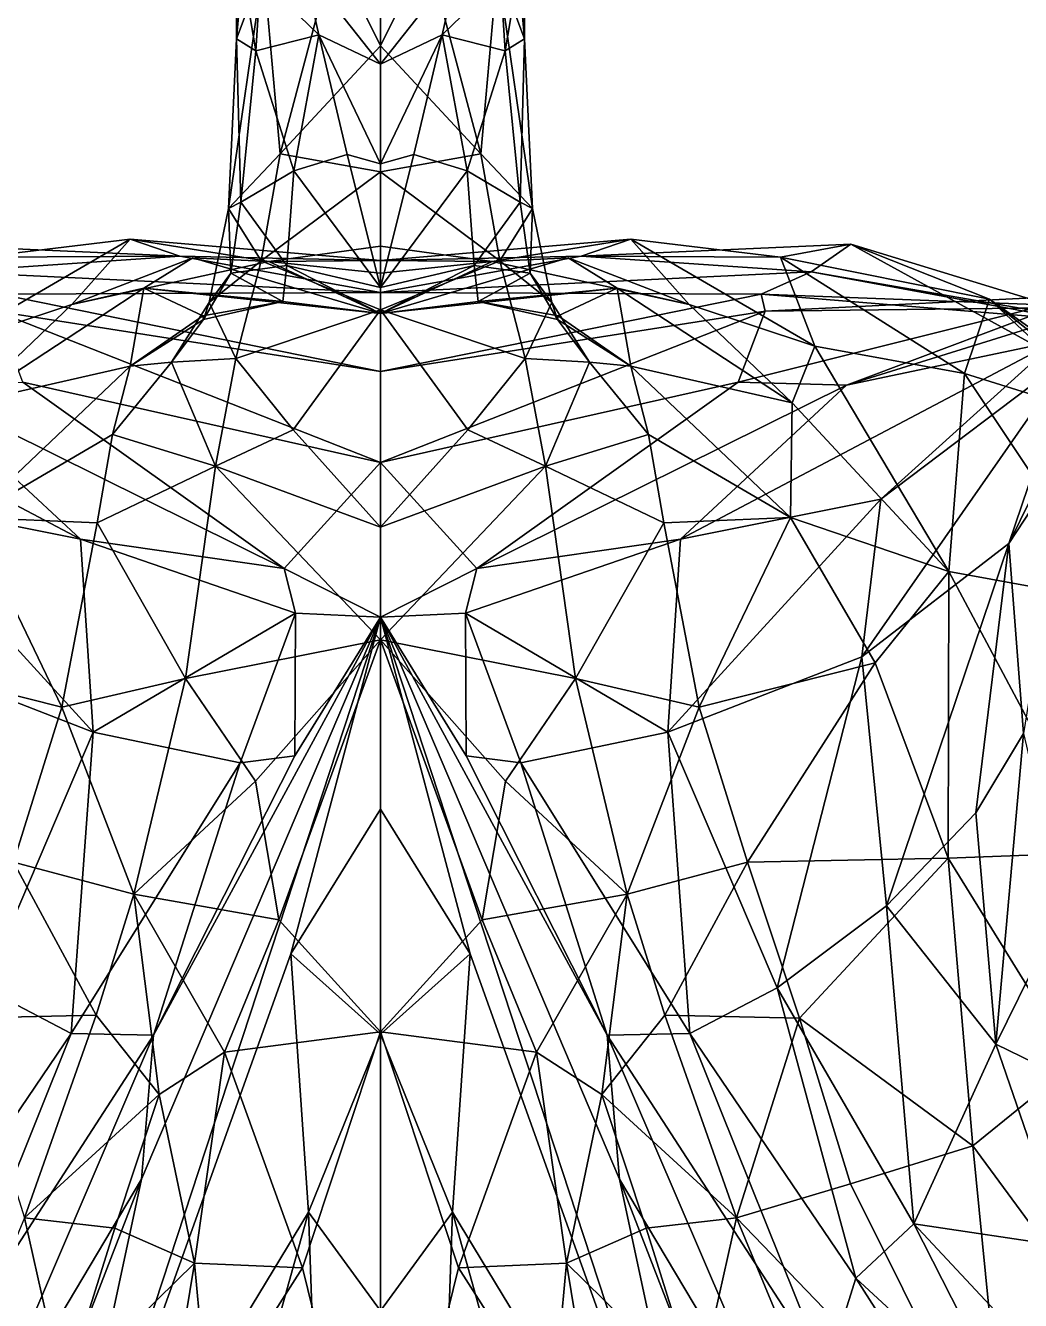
# Model space of a CAD drawing. Extents: x -0.38 to 0.38, y -1.36 to 1.52.
# Drawn here: x -0.0938 to 0.1691, y 0.7484 to 1.0853 of the extents above; entities that cross this region are included whole.
import ezdxf

# ---------------------------------------------------------------- set-up
doc = ezdxf.new("R2010")
doc.units = 0
doc.layers.add('SABTOOTH$LWO', color=1, linetype='CONTINUOUS')

msp = doc.modelspace()

# ---------------------------------------------------------------- linework, layer by layer
at = {"layer": 'SABTOOTH$LWO'}
for points in [[(-0.03431, 1.1245, 1.17989), (-0.03807, 1.10871, 1.17199), (-0.03803, 1.08178, 1.22483)], [(-0.03089, 1.10076, 1.22616), (-0.03431, 1.1245, 1.17989), (-0.03803, 1.08178, 1.22483)], [(0.03431, 1.1245, 1.17989), (0.03089, 1.10076, 1.22616), (0.03803, 1.08178, 1.22483)], [(0.03807, 1.10871, 1.17199), (0.03431, 1.1245, 1.17989), (0.03803, 1.08178, 1.22483)], [(-0.01237, 1.10476, 1.24947), (0, 1.07993, 1.28771), (0, 1.11874, 1.23677)], [(0, 1.07993, 1.28771), (0.01237, 1.10476, 1.24947), (0, 1.11874, 1.23677)], [(-0.03803, 1.08178, 1.22483), (-0.03807, 1.10871, 1.17199), (-0.03295, 1.07862, 1.20052)], [(-0.03172, 1.09781, 1.16358), (-0.03295, 1.07862, 1.20052), (-0.03807, 1.10871, 1.17199)], [(0.03295, 1.07862, 1.20052), (0.03172, 1.09781, 1.16358), (0.03807, 1.10871, 1.17199)], [(0.03807, 1.10871, 1.17199), (0.03803, 1.08178, 1.22483), (0.03295, 1.07862, 1.20052)], [(-0.03089, 1.10076, 1.22616), (-0.02652, 1.05136, 1.29559), (-0.01237, 1.10476, 1.24947)], [(-0.01237, 1.10476, 1.24947), (-0.02652, 1.05136, 1.29559), (0, 1.07993, 1.28771)], [(0.02652, 1.05136, 1.29559), (0.01237, 1.10476, 1.24947), (0, 1.07993, 1.28771)], [(0.02652, 1.05136, 1.29559), (0.03089, 1.10076, 1.22616), (0.01237, 1.10476, 1.24947)], [(-0.03803, 1.08178, 1.22483), (-0.04021, 1.03694, 1.28952), (-0.03089, 1.10076, 1.22616)], [(-0.02652, 1.05136, 1.29559), (-0.03089, 1.10076, 1.22616), (-0.04021, 1.03694, 1.28952)], [(-0.01629, 1.08278, 1.15751), (-0.03172, 1.09781, 1.16358), (-0.02039, 1.1009, 1.12388)], [(0, 1.08981, 1.11665), (0, 1.07509, 1.15022), (-0.02039, 1.1009, 1.12388)], [(0, 1.07509, 1.15022), (-0.01629, 1.08278, 1.15751), (-0.02039, 1.1009, 1.12388)], [(0, 1.07509, 1.15022), (0, 1.08981, 1.11665), (0.02039, 1.1009, 1.12388)], [(0.01629, 1.08278, 1.15751), (0, 1.07509, 1.15022), (0.02039, 1.1009, 1.12388)], [(0.03172, 1.09781, 1.16358), (0.01629, 1.08278, 1.15751), (0.02039, 1.1009, 1.12388)], [(0.03089, 1.10076, 1.22616), (0.02652, 1.05136, 1.29559), (0.04021, 1.03694, 1.28952)], [(0.04021, 1.03694, 1.28952), (0.03803, 1.08178, 1.22483), (0.03089, 1.10076, 1.22616)], [(-0.03172, 1.09781, 1.16358), (-0.01629, 1.08278, 1.15751), (-0.03295, 1.07862, 1.20052)], [(0.01629, 1.08278, 1.15751), (0.03172, 1.09781, 1.16358), (0.03295, 1.07862, 1.20052)], [(-0.04021, 1.03694, 1.28952), (-0.03803, 1.08178, 1.22483), (-0.03694, 1.03862, 1.2682)], [(-0.03295, 1.07862, 1.20052), (-0.03694, 1.03862, 1.2682), (-0.03803, 1.08178, 1.22483)], [(-0.01629, 1.08278, 1.15751), (-0.02292, 1.0469, 1.22761), (-0.03295, 1.07862, 1.20052)], [(-0.01629, 1.08278, 1.15751), (-0.00877, 1.05123, 1.20035), (-0.02292, 1.0469, 1.22761)], [(0, 1.07509, 1.15022), (0, 1.04876, 1.19471), (-0.01629, 1.08278, 1.15751)], [(0, 1.04876, 1.19471), (-0.00877, 1.05123, 1.20035), (-0.01629, 1.08278, 1.15751)], [(0, 1.04876, 1.19471), (0, 1.07509, 1.15022), (0.01629, 1.08278, 1.15751)], [(0.00877, 1.05123, 1.20035), (0, 1.04876, 1.19471), (0.01629, 1.08278, 1.15751)], [(0.00877, 1.05123, 1.20035), (0.01629, 1.08278, 1.15751), (0.02292, 1.0469, 1.22761)], [(0.02292, 1.0469, 1.22761), (0.01629, 1.08278, 1.15751), (0.03295, 1.07862, 1.20052)], [(0.03694, 1.03862, 1.2682), (0.03295, 1.07862, 1.20052), (0.03803, 1.08178, 1.22483)], [(0.03803, 1.08178, 1.22483), (0.04021, 1.03694, 1.28952), (0.03694, 1.03862, 1.2682)], [(-0.03694, 1.03862, 1.2682), (-0.03295, 1.07862, 1.20052), (-0.02292, 1.0469, 1.22761)], [(0, 1.0466, 1.32147), (0, 1.07993, 1.28771), (-0.02652, 1.05136, 1.29559)], [(0, 1.07993, 1.28771), (0, 1.0466, 1.32147), (0.02652, 1.05136, 1.29559)], [(0.03295, 1.07862, 1.20052), (0.03694, 1.03862, 1.2682), (0.02292, 1.0469, 1.22761)], [(-0.0315, 1.02313, 1.31575), (-0.02652, 1.05136, 1.29559), (-0.04021, 1.03694, 1.28952)], [(0, 1.0466, 1.32147), (-0.02652, 1.05136, 1.29559), (-0.0315, 1.02313, 1.31575)], [(-0.00877, 1.05123, 1.20035), (0, 1.01608, 1.24852), (-0.02292, 1.0469, 1.22761)], [(-0.00877, 1.05123, 1.20035), (0, 1.04876, 1.19471), (0, 1.01608, 1.24852)], [(0.02652, 1.05136, 1.29559), (0, 1.0466, 1.32147), (0.0315, 1.02313, 1.31575)], [(0, 1.04876, 1.19471), (0.00877, 1.05123, 1.20035), (0, 1.01608, 1.24852)], [(0, 1.01608, 1.24852), (0.00877, 1.05123, 1.20035), (0.02292, 1.0469, 1.22761)], [(0.02652, 1.05136, 1.29559), (0.0315, 1.02313, 1.31575), (0.04021, 1.03694, 1.28952)], [(-0.02292, 1.0469, 1.22761), (-0.02476, 1.02189, 1.26605), (-0.03694, 1.03862, 1.2682)], [(0, 1.01011, 1.34579), (0, 1.0466, 1.32147), (-0.0315, 1.02313, 1.31575)], [(-0.02476, 1.02189, 1.26605), (-0.02292, 1.0469, 1.22761), (0, 1.01608, 1.24852)], [(0.02292, 1.0469, 1.22761), (0.02476, 1.02189, 1.26605), (0, 1.01608, 1.24852)], [(0, 1.0466, 1.32147), (0, 1.01011, 1.34579), (0.0315, 1.02313, 1.31575)], [(0.02476, 1.02189, 1.26605), (0.02292, 1.0469, 1.22761), (0.03694, 1.03862, 1.2682)], [(-0.03694, 1.03862, 1.2682), (-0.03959, 1.01983, 1.28963), (-0.04021, 1.03694, 1.28952)], [(-0.03959, 1.01983, 1.28963), (-0.03694, 1.03862, 1.2682), (-0.02476, 1.02189, 1.26605)], [(0.03694, 1.03862, 1.2682), (0.03959, 1.01983, 1.28963), (0.02476, 1.02189, 1.26605)], [(0.03959, 1.01983, 1.28963), (0.03694, 1.03862, 1.2682), (0.04021, 1.03694, 1.28952)], [(-0.04526, 1.01208, 1.30915), (-0.04021, 1.03694, 1.28952), (-0.03959, 1.01983, 1.28963)], [(-0.0315, 1.02313, 1.31575), (-0.04021, 1.03694, 1.28952), (-0.04526, 1.01208, 1.30915)], [(0.04021, 1.03694, 1.28952), (0.0315, 1.02313, 1.31575), (0.04526, 1.01208, 1.30915)], [(0.04021, 1.03694, 1.28952), (0.04526, 1.01208, 1.30915), (0.03959, 1.01983, 1.28963)], [(-0.11477, 1.00055, 1.23142), (-0.08156, 1.01152, 1.23925), (-0.06615, 1.02881, 1.17907)], [(-0.06615, 1.02881, 1.17907), (-0.10572, 1.02409, 1.16229), (-0.11477, 1.00055, 1.23142)], [(-0.10572, 1.02409, 1.16229), (-0.06615, 1.02881, 1.17907), (-0.05301, 1.02431, 1.10496)], [(-0.08156, 1.01152, 1.23925), (-0.0295, 1.02296, 1.19278), (-0.06615, 1.02881, 1.17907)], [(-0.06615, 1.02881, 1.17907), (-0.0295, 1.02296, 1.19278), (0, 1.02315, 1.09904)], [(0, 1.02315, 1.09904), (-0.05301, 1.02431, 1.10496), (-0.06615, 1.02881, 1.17907)], [(0.0295, 1.02296, 1.19278), (0.06615, 1.02881, 1.17907), (0, 1.02315, 1.09904)], [(0.05301, 1.02431, 1.10496), (0, 1.02315, 1.09904), (0.06615, 1.02881, 1.17907)], [(0.0295, 1.02296, 1.19278), (0.08156, 1.01152, 1.23925), (0.06615, 1.02881, 1.17907)], [(0.06615, 1.02881, 1.17907), (0.10572, 1.02409, 1.16229), (0.05301, 1.02431, 1.10496)], [(0.08156, 1.01152, 1.23925), (0.11477, 1.00055, 1.23142), (0.06615, 1.02881, 1.17907)], [(0.10572, 1.02409, 1.16229), (0.06615, 1.02881, 1.17907), (0.11477, 1.00055, 1.23142)], [(-0.11384, 1.02018, 1.05701), (-0.12429, 1.02753, 1.10965), (-0.05301, 1.02431, 1.10496)], [(-0.05301, 1.02431, 1.10496), (-0.12429, 1.02753, 1.10965), (-0.10572, 1.02409, 1.16229)], [(0, 1.01474, 1.06378), (-0.11384, 1.02018, 1.05701), (-0.05301, 1.02431, 1.10496)], [(0, 1.01474, 1.06378), (-0.05301, 1.02431, 1.10496), (0, 1.02315, 1.09904)], [(0, 1.02315, 1.09904), (-0.0295, 1.02296, 1.19278), (0, 1.02698, 1.14616)], [(0, 1.01985, 1.20178), (0, 1.02698, 1.14616), (-0.0295, 1.02296, 1.19278)], [(0.0295, 1.02296, 1.19278), (0, 1.02315, 1.09904), (0, 1.02698, 1.14616)], [(0, 1.02698, 1.14616), (0, 1.01985, 1.20178), (0.0295, 1.02296, 1.19278)], [(0.05301, 1.02431, 1.10496), (0, 1.01474, 1.06378), (0, 1.02315, 1.09904)], [(0.11384, 1.02018, 1.05701), (0, 1.01474, 1.06378), (0.05301, 1.02431, 1.10496)], [(0.12429, 1.02753, 1.10965), (0.11384, 1.02018, 1.05701), (0.05301, 1.02431, 1.10496)], [(0.12429, 1.02753, 1.10965), (0.05301, 1.02431, 1.10496), (0.10572, 1.02409, 1.16229)], [(0.10572, 1.02409, 1.16229), (0.16092, 1.01293, 1.14958), (0.12429, 1.02753, 1.10965)], [(0.11384, 1.02018, 1.05701), (0.12429, 1.02753, 1.10965), (0.20056, 1.00415, 1.04823)], [(0.19591, 0.98813, 1.09693), (0.12429, 1.02753, 1.10965), (0.16092, 1.01293, 1.14958)], [(0.12429, 1.02753, 1.10965), (0.19591, 0.98813, 1.09693), (0.20056, 1.00415, 1.04823)], [(-0.08156, 1.01152, 1.23925), (-0.04959, 1.02393, 1.24409), (-0.0295, 1.02296, 1.19278)], [(-0.06256, 1.01583, 1.27491), (-0.04959, 1.02393, 1.24409), (-0.08156, 1.01152, 1.23925)], [(-0.06256, 1.01583, 1.27491), (0, 1.00914, 1.24984), (-0.04959, 1.02393, 1.24409)], [(-0.04959, 1.02393, 1.24409), (0, 1.00914, 1.24984), (-0.0295, 1.02296, 1.19278)], [(-0.0382, 0.99731, 1.3287), (-0.0315, 1.02313, 1.31575), (-0.04526, 1.01208, 1.30915)], [(-0.02476, 1.02189, 1.26605), (-0.02583, 1.01231, 1.27171), (-0.03959, 1.01983, 1.28963)], [(0, 1.01011, 1.34579), (-0.0315, 1.02313, 1.31575), (-0.0382, 0.99731, 1.3287)], [(0, 1.00914, 1.24984), (0, 1.01985, 1.20178), (-0.0295, 1.02296, 1.19278)], [(-0.02583, 1.01231, 1.27171), (-0.02476, 1.02189, 1.26605), (0, 1.00914, 1.24984)], [(0, 1.01608, 1.24852), (0, 1.00914, 1.24984), (-0.02476, 1.02189, 1.26605)], [(0, 1.00914, 1.24984), (0.04959, 1.02393, 1.24409), (0.0295, 1.02296, 1.19278)], [(0, 1.00914, 1.24984), (0.06256, 1.01583, 1.27491), (0.04959, 1.02393, 1.24409)], [(0.0315, 1.02313, 1.31575), (0, 1.01011, 1.34579), (0.0382, 0.99731, 1.3287)], [(0, 1.01985, 1.20178), (0, 1.00914, 1.24984), (0.0295, 1.02296, 1.19278)], [(0, 1.00914, 1.24984), (0, 1.01608, 1.24852), (0.02476, 1.02189, 1.26605)], [(0.02476, 1.02189, 1.26605), (0.02583, 1.01231, 1.27171), (0, 1.00914, 1.24984)], [(0.02583, 1.01231, 1.27171), (0.02476, 1.02189, 1.26605), (0.03959, 1.01983, 1.28963)], [(0.04959, 1.02393, 1.24409), (0.08156, 1.01152, 1.23925), (0.0295, 1.02296, 1.19278)], [(0.0315, 1.02313, 1.31575), (0.0382, 0.99731, 1.3287), (0.04526, 1.01208, 1.30915)], [(0.04959, 1.02393, 1.24409), (0.06256, 1.01583, 1.27491), (0.08156, 1.01152, 1.23925)], [(0.16092, 1.01293, 1.14958), (0.10572, 1.02409, 1.16229), (0.15436, 0.99335, 1.21498)], [(0.11477, 1.00055, 1.23142), (0.15436, 0.99335, 1.21498), (0.10572, 1.02409, 1.16229)], [(-0.10059, 1.01427, 1.00567), (-0.11384, 1.02018, 1.05701), (0, 1.01474, 1.06378)], [(-0.04682, 1.00763, 1.29839), (-0.03959, 1.01983, 1.28963), (-0.02583, 1.01231, 1.27171)], [(-0.03959, 1.01983, 1.28963), (-0.04682, 1.00763, 1.29839), (-0.04526, 1.01208, 1.30915)], [(0.11384, 1.02018, 1.05701), (0.10059, 1.01427, 1.00567), (0, 1.01474, 1.06378)], [(0.03959, 1.01983, 1.28963), (0.04682, 1.00763, 1.29839), (0.02583, 1.01231, 1.27171)], [(0.04682, 1.00763, 1.29839), (0.03959, 1.01983, 1.28963), (0.04526, 1.01208, 1.30915)], [(0.18982, 1.00698, 1.01007), (0.10059, 1.01427, 1.00567), (0.11384, 1.02018, 1.05701)], [(0.20056, 1.00415, 1.04823), (0.18982, 1.00698, 1.01007), (0.11384, 1.02018, 1.05701)], [(-0.10879, 0.98557, 1.27677), (-0.06256, 1.01583, 1.27491), (-0.08156, 1.01152, 1.23925)], [(-0.06256, 1.01583, 1.27491), (-0.10879, 0.98557, 1.27677), (-0.06619, 0.99529, 1.30237)], [(-0.10169, 1.00983, 0.95625), (-0.10059, 1.01427, 1.00567), (0, 0.99381, 1.00656)], [(0, 0.99381, 1.00656), (-0.10059, 1.01427, 1.00567), (0, 1.01474, 1.06378)], [(-0.06256, 1.01583, 1.27491), (-0.06619, 0.99529, 1.30237), (-0.04699, 1.00859, 1.28737)], [(-0.02583, 1.01231, 1.27171), (-0.06256, 1.01583, 1.27491), (-0.04699, 1.00859, 1.28737)], [(0, 1.00914, 1.24984), (-0.06256, 1.01583, 1.27491), (-0.02583, 1.01231, 1.27171)], [(0.06256, 1.01583, 1.27491), (0, 1.00914, 1.24984), (0.02583, 1.01231, 1.27171)], [(0.10059, 1.01427, 1.00567), (0, 0.99381, 1.00656), (0, 1.01474, 1.06378)], [(0.10059, 1.01427, 1.00567), (0.10169, 1.00983, 0.95625), (0, 0.99381, 1.00656)], [(0.06256, 1.01583, 1.27491), (0.02583, 1.01231, 1.27171), (0.04699, 1.00859, 1.28737)], [(0.06619, 0.99529, 1.30237), (0.06256, 1.01583, 1.27491), (0.04699, 1.00859, 1.28737)], [(0.06256, 1.01583, 1.27491), (0.10879, 0.98557, 1.27677), (0.08156, 1.01152, 1.23925)], [(0.10879, 0.98557, 1.27677), (0.06256, 1.01583, 1.27491), (0.06619, 0.99529, 1.30237)], [(0.19162, 1.01087, 0.96256), (0.10169, 1.00983, 0.95625), (0.10059, 1.01427, 1.00567)], [(0.18982, 1.00698, 1.01007), (0.19162, 1.01087, 0.96256), (0.10059, 1.01427, 1.00567)], [(0.20893, 1.01692, 0.82295), (0.12313, 0.99021, 0.86592), (0.18653, 1.014, 0.90263)], [(0.17851, 1.00185, 0.75486), (0.12313, 0.99021, 0.86592), (0.20893, 1.01692, 0.82295)], [(0.16605, 0.94837, 0.66756), (0.18302, 0.99854, 0.68508), (0.19873, 1.01473, 0.62415)], [(0.18195, 0.97251, 0.61469), (0.16605, 0.94837, 0.66756), (0.19873, 1.01473, 0.62415)], [(-0.10879, 0.98557, 1.27677), (-0.08156, 1.01152, 1.23925), (-0.11477, 1.00055, 1.23142)], [(-0.05526, 0.99634, 1.31976), (-0.04526, 1.01208, 1.30915), (-0.04682, 1.00763, 1.29839)], [(-0.0382, 0.99731, 1.3287), (-0.04526, 1.01208, 1.30915), (-0.05526, 0.99634, 1.31976)], [(-0.02583, 1.01231, 1.27171), (-0.04699, 1.00859, 1.28737), (-0.04682, 1.00763, 1.29839)], [(0.04699, 1.00859, 1.28737), (0.02583, 1.01231, 1.27171), (0.04682, 1.00763, 1.29839)], [(0.04526, 1.01208, 1.30915), (0.0382, 0.99731, 1.3287), (0.05526, 0.99634, 1.31976)], [(0.04526, 1.01208, 1.30915), (0.05526, 0.99634, 1.31976), (0.04682, 1.00763, 1.29839)], [(0.08156, 1.01152, 1.23925), (0.10879, 0.98557, 1.27677), (0.11477, 1.00055, 1.23142)], [(0.18653, 1.014, 0.90263), (0.09454, 0.99104, 0.9148), (0.10169, 1.00983, 0.95625)], [(0.12313, 0.99021, 0.86592), (0.09454, 0.99104, 0.9148), (0.18653, 1.014, 0.90263)], [(0.19162, 1.01087, 0.96256), (0.18653, 1.014, 0.90263), (0.10169, 1.00983, 0.95625)], [(0.15436, 0.99335, 1.21498), (0.19557, 0.98044, 1.18393), (0.16092, 1.01293, 1.14958)], [(0.21332, 0.97102, 1.13406), (0.16092, 1.01293, 1.14958), (0.19557, 0.98044, 1.18393)], [(0.16092, 1.01293, 1.14958), (0.21332, 0.97102, 1.13406), (0.19591, 0.98813, 1.09693)], [(0, 0.96983, 0.95768), (-0.10169, 1.00983, 0.95625), (0, 0.99381, 1.00656)], [(-0.09454, 0.99104, 0.9148), (-0.10169, 1.00983, 0.95625), (0, 0.96983, 0.95768)], [(-0.04699, 1.00859, 1.28737), (-0.06619, 0.99529, 1.30237), (-0.04682, 1.00763, 1.29839)], [(-0.04682, 1.00763, 1.29839), (-0.06619, 0.99529, 1.30237), (-0.05526, 0.99634, 1.31976)], [(0, 1.01011, 1.34579), (-0.0382, 0.99731, 1.3287), (-0.02309, 0.9784, 1.34416)], [(0, 0.95268, 1.37125), (0, 1.01011, 1.34579), (-0.02309, 0.9784, 1.34416)], [(0, 1.01011, 1.34579), (0, 0.95268, 1.37125), (0.02309, 0.9784, 1.34416)], [(0.0382, 0.99731, 1.3287), (0, 1.01011, 1.34579), (0.02309, 0.9784, 1.34416)], [(0.10169, 1.00983, 0.95625), (0, 0.96983, 0.95768), (0, 0.99381, 1.00656)], [(0.10169, 1.00983, 0.95625), (0.09454, 0.99104, 0.9148), (0, 0.96983, 0.95768)], [(0.06619, 0.99529, 1.30237), (0.04699, 1.00859, 1.28737), (0.04682, 1.00763, 1.29839)], [(0.06619, 0.99529, 1.30237), (0.04682, 1.00763, 1.29839), (0.05526, 0.99634, 1.31976)], [(-0.07928, 0.94955, 0.83974), (-0.17851, 1.00185, 0.75486), (-0.12313, 0.99021, 0.86592)], [(-0.13219, 0.9601, 0.75518), (-0.17851, 1.00185, 0.75486), (-0.07928, 0.94955, 0.83974)], [(0.17851, 1.00185, 0.75486), (0.07928, 0.94955, 0.83974), (0.12313, 0.99021, 0.86592)], [(0.17851, 1.00185, 0.75486), (0.13219, 0.9601, 0.75518), (0.07928, 0.94955, 0.83974)], [(0.18302, 0.99854, 0.68508), (0.13219, 0.9601, 0.75518), (0.17851, 1.00185, 0.75486)], [(0.10879, 0.98557, 1.27677), (0.1502, 0.94097, 1.2842), (0.11477, 1.00055, 1.23142)], [(0.15436, 0.99335, 1.21498), (0.11477, 1.00055, 1.23142), (0.1502, 0.94097, 1.2842)], [(0.12721, 0.91846, 0.73371), (0.13219, 0.9601, 0.75518), (0.18302, 0.99854, 0.68508)], [(0.16605, 0.94837, 0.66756), (0.12721, 0.91846, 0.73371), (0.18302, 0.99854, 0.68508)], [(-0.10879, 0.98557, 1.27677), (-0.10832, 0.95525, 1.32184), (-0.06619, 0.99529, 1.30237)], [(-0.06619, 0.99529, 1.30237), (-0.10832, 0.95525, 1.32184), (-0.07087, 0.97716, 1.32588)], [(-0.06619, 0.99529, 1.30237), (-0.07087, 0.97716, 1.32588), (-0.05526, 0.99634, 1.31976)], [(-0.04359, 0.9688, 1.34411), (-0.05526, 0.99634, 1.31976), (-0.07087, 0.97716, 1.32588)], [(-0.04359, 0.9688, 1.34411), (-0.0382, 0.99731, 1.3287), (-0.05526, 0.99634, 1.31976)], [(-0.02309, 0.9784, 1.34416), (-0.0382, 0.99731, 1.3287), (-0.04359, 0.9688, 1.34411)], [(0.0382, 0.99731, 1.3287), (0.02309, 0.9784, 1.34416), (0.04359, 0.9688, 1.34411)], [(0.0382, 0.99731, 1.3287), (0.04359, 0.9688, 1.34411), (0.05526, 0.99634, 1.31976)], [(0.05526, 0.99634, 1.31976), (0.04359, 0.9688, 1.34411), (0.07087, 0.97716, 1.32588)], [(0.07087, 0.97716, 1.32588), (0.06619, 0.99529, 1.30237), (0.05526, 0.99634, 1.31976)], [(0.10832, 0.95525, 1.32184), (0.06619, 0.99529, 1.30237), (0.07087, 0.97716, 1.32588)], [(0.10832, 0.95525, 1.32184), (0.10879, 0.98557, 1.27677), (0.06619, 0.99529, 1.30237)], [(-0.02549, 0.94178, 0.90699), (-0.12313, 0.99021, 0.86592), (-0.09454, 0.99104, 0.9148)], [(-0.02549, 0.94178, 0.90699), (-0.09454, 0.99104, 0.9148), (0, 0.96983, 0.95768)], [(0.09454, 0.99104, 0.9148), (0.02549, 0.94178, 0.90699), (0, 0.96983, 0.95768)], [(0.12313, 0.99021, 0.86592), (0.02549, 0.94178, 0.90699), (0.09454, 0.99104, 0.9148)], [(0.1502, 0.94097, 1.2842), (0.19461, 0.93287, 1.24012), (0.15436, 0.99335, 1.21498)], [(0.19557, 0.98044, 1.18393), (0.15436, 0.99335, 1.21498), (0.19461, 0.93287, 1.24012)], [(-0.02549, 0.94178, 0.90699), (-0.07928, 0.94955, 0.83974), (-0.12313, 0.99021, 0.86592)], [(0.07928, 0.94955, 0.83974), (0.02549, 0.94178, 0.90699), (0.12313, 0.99021, 0.86592)], [(0.1502, 0.94097, 1.2842), (0.10879, 0.98557, 1.27677), (0.10832, 0.95525, 1.32184)], [(-0.07087, 0.97716, 1.32588), (-0.10832, 0.95525, 1.32184), (-0.07488, 0.95385, 1.34545)], [(-0.04359, 0.9688, 1.34411), (-0.07087, 0.97716, 1.32588), (-0.07488, 0.95385, 1.34545)], [(0, 0.95268, 1.37125), (-0.02309, 0.9784, 1.34416), (-0.04359, 0.9688, 1.34411)], [(0.02309, 0.9784, 1.34416), (0, 0.95268, 1.37125), (0.04359, 0.9688, 1.34411)], [(0.07087, 0.97716, 1.32588), (0.04359, 0.9688, 1.34411), (0.07488, 0.95385, 1.34545)], [(0.10832, 0.95525, 1.32184), (0.07087, 0.97716, 1.32588), (0.07488, 0.95385, 1.34545)], [(0.16605, 0.94837, 0.66756), (0.18195, 0.97251, 0.61469), (0.16996, 0.89818, 0.61731)], [(-0.07488, 0.95385, 1.34545), (-0.05151, 0.91275, 1.37672), (-0.04359, 0.9688, 1.34411)], [(0, 0.92296, 1.3825), (-0.04359, 0.9688, 1.34411), (-0.05151, 0.91275, 1.37672)], [(0, 0.92296, 1.3825), (0, 0.95268, 1.37125), (-0.04359, 0.9688, 1.34411)], [(0, 0.9289, 0.90399), (-0.02549, 0.94178, 0.90699), (0, 0.96983, 0.95768)], [(0.02549, 0.94178, 0.90699), (0, 0.9289, 0.90399), (0, 0.96983, 0.95768)], [(0.04359, 0.9688, 1.34411), (0, 0.92296, 1.3825), (0.05151, 0.91275, 1.37672)], [(0, 0.95268, 1.37125), (0, 0.92296, 1.3825), (0.04359, 0.9688, 1.34411)], [(0.05151, 0.91275, 1.37672), (0.07488, 0.95385, 1.34545), (0.04359, 0.9688, 1.34411)], [(-0.07928, 0.94955, 0.83974), (-0.07597, 0.89854, 0.79955), (-0.13219, 0.9601, 0.75518)], [(-0.07597, 0.89854, 0.79955), (-0.12721, 0.91846, 0.73371), (-0.13219, 0.9601, 0.75518)], [(0.07597, 0.89854, 0.79955), (0.07928, 0.94955, 0.83974), (0.13219, 0.9601, 0.75518)], [(0.12721, 0.91846, 0.73371), (0.07597, 0.89854, 0.79955), (0.13219, 0.9601, 0.75518)], [(-0.0842, 0.90513, 1.36786), (-0.10832, 0.95525, 1.32184), (-0.13071, 0.91687, 1.33136)], [(-0.10832, 0.95525, 1.32184), (-0.0842, 0.90513, 1.36786), (-0.07488, 0.95385, 1.34545)], [(-0.05151, 0.91275, 1.37672), (-0.07488, 0.95385, 1.34545), (-0.0842, 0.90513, 1.36786)], [(0.07488, 0.95385, 1.34545), (0.05151, 0.91275, 1.37672), (0.0842, 0.90513, 1.36786)], [(0.0842, 0.90513, 1.36786), (0.10832, 0.95525, 1.32184), (0.07488, 0.95385, 1.34545)], [(0.10832, 0.95525, 1.32184), (0.0842, 0.90513, 1.36786), (0.13071, 0.91687, 1.33136)], [(0.13071, 0.91687, 1.33136), (0.1502, 0.94097, 1.2842), (0.10832, 0.95525, 1.32184)], [(-0.02243, 0.92995, 0.88557), (-0.07928, 0.94955, 0.83974), (-0.02549, 0.94178, 0.90699)], [(-0.07928, 0.94955, 0.83974), (-0.02243, 0.92995, 0.88557), (-0.07597, 0.89854, 0.79955)], [(0.07928, 0.94955, 0.83974), (0.02243, 0.92995, 0.88557), (0.02549, 0.94178, 0.90699)], [(0.02243, 0.92995, 0.88557), (0.07928, 0.94955, 0.83974), (0.07597, 0.89854, 0.79955)], [(0.1337, 0.85262, 0.70685), (0.12721, 0.91846, 0.73371), (0.16605, 0.94837, 0.66756)], [(0.15737, 0.87726, 0.65985), (0.1337, 0.85262, 0.70685), (0.16605, 0.94837, 0.66756)], [(0.16996, 0.89818, 0.61731), (0.15737, 0.87726, 0.65985), (0.16605, 0.94837, 0.66756)], [(0, 0.9289, 0.90399), (-0.02243, 0.92995, 0.88557), (-0.02549, 0.94178, 0.90699)], [(0.02243, 0.92995, 0.88557), (0, 0.9289, 0.90399), (0.02549, 0.94178, 0.90699)], [(0.15007, 0.86528, 1.3244), (0.1502, 0.94097, 1.2842), (0.13071, 0.91687, 1.33136)], [(0.18974, 0.86671, 1.2696), (0.1502, 0.94097, 1.2842), (0.15007, 0.86528, 1.3244)], [(0.18974, 0.86671, 1.2696), (0.19461, 0.93287, 1.24012), (0.1502, 0.94097, 1.2842)], [(-0.03708, 0.89041, 0.84596), (-0.07597, 0.89854, 0.79955), (-0.02243, 0.92995, 0.88557)], [(-0.02264, 0.89225, 0.86879), (-0.03708, 0.89041, 0.84596), (-0.02243, 0.92995, 0.88557)], [(0, 0.9289, 0.90399), (-0.02264, 0.89225, 0.86879), (-0.02243, 0.92995, 0.88557)], [(0.02264, 0.89225, 0.86879), (0, 0.9289, 0.90399), (0.02243, 0.92995, 0.88557)], [(0.07597, 0.89854, 0.79955), (0.03708, 0.89041, 0.84596), (0.02243, 0.92995, 0.88557)], [(0.03708, 0.89041, 0.84596), (0.02264, 0.89225, 0.86879), (0.02243, 0.92995, 0.88557)], [(0, 0.9289, 0.90399), (-0.02373, 0.83997, 0.86164), (-0.09022, 0.6542, 0.82837)], [(-0.09022, 0.6542, 0.82837), (-0.06317, 0.78039, 0.82432), (0, 0.9289, 0.90399)], [(-0.06317, 0.78039, 0.82432), (-0.05995, 0.81847, 0.81237), (0, 0.9289, 0.90399)], [(-0.05995, 0.81847, 0.81237), (-0.02264, 0.89225, 0.86879), (0, 0.9289, 0.90399)], [(0, 0.87816, 0.86481), (-0.02373, 0.83997, 0.86164), (0, 0.9289, 0.90399)], [(0.02373, 0.83997, 0.86164), (0, 0.9289, 0.90399), (0.09022, 0.6542, 0.82837)], [(0.02373, 0.83997, 0.86164), (0, 0.87816, 0.86481), (0, 0.9289, 0.90399)], [(0.06317, 0.78039, 0.82432), (0.09022, 0.6542, 0.82837), (0, 0.9289, 0.90399)], [(0.05995, 0.81847, 0.81237), (0.06317, 0.78039, 0.82432), (0, 0.9289, 0.90399)], [(0.02264, 0.89225, 0.86879), (0.05995, 0.81847, 0.81237), (0, 0.9289, 0.90399)], [(-0.05151, 0.91275, 1.37672), (-0.03305, 0.88559, 1.39003), (0, 0.92296, 1.3825)], [(-0.02686, 0.84898, 1.3993), (0, 0.92296, 1.3825), (-0.03305, 0.88559, 1.39003)], [(0, 0.92296, 1.3825), (-0.02686, 0.84898, 1.3993), (0, 0.81935, 1.41633)], [(0.02686, 0.84898, 1.3993), (0, 0.92296, 1.3825), (0, 0.81935, 1.41633)], [(0, 0.92296, 1.3825), (0.02686, 0.84898, 1.3993), (0.03305, 0.88559, 1.39003)], [(0.03305, 0.88559, 1.39003), (0.05151, 0.91275, 1.37672), (0, 0.92296, 1.3825)], [(-0.09703, 0.8642, 1.37736), (-0.0842, 0.90513, 1.36786), (-0.13071, 0.91687, 1.33136)], [(-0.07597, 0.89854, 0.79955), (-0.10486, 0.83097, 0.74601), (-0.12721, 0.91846, 0.73371)], [(0.10486, 0.83097, 0.74601), (0.07597, 0.89854, 0.79955), (0.12721, 0.91846, 0.73371)], [(0.0842, 0.90513, 1.36786), (0.09703, 0.8642, 1.37736), (0.13071, 0.91687, 1.33136)], [(0.15007, 0.86528, 1.3244), (0.13071, 0.91687, 1.33136), (0.09703, 0.8642, 1.37736)], [(0.1337, 0.85262, 0.70685), (0.10486, 0.83097, 0.74601), (0.12721, 0.91846, 0.73371)], [(-0.0842, 0.90513, 1.36786), (-0.06518, 0.85569, 1.40012), (-0.05151, 0.91275, 1.37672)], [(-0.03305, 0.88559, 1.39003), (-0.05151, 0.91275, 1.37672), (-0.06518, 0.85569, 1.40012)], [(0.05151, 0.91275, 1.37672), (0.03305, 0.88559, 1.39003), (0.06518, 0.85569, 1.40012)], [(0.06518, 0.85569, 1.40012), (0.0842, 0.90513, 1.36786), (0.05151, 0.91275, 1.37672)], [(-0.06518, 0.85569, 1.40012), (-0.0842, 0.90513, 1.36786), (-0.09703, 0.8642, 1.37736)], [(0.0842, 0.90513, 1.36786), (0.06518, 0.85569, 1.40012), (0.09703, 0.8642, 1.37736)], [(-0.08179, 0.81889, 0.77609), (-0.10486, 0.83097, 0.74601), (-0.07597, 0.89854, 0.79955)], [(-0.03708, 0.89041, 0.84596), (-0.08179, 0.81889, 0.77609), (-0.07597, 0.89854, 0.79955)], [(0.08179, 0.81889, 0.77609), (0.03708, 0.89041, 0.84596), (0.07597, 0.89854, 0.79955)], [(0.10486, 0.83097, 0.74601), (0.08179, 0.81889, 0.77609), (0.07597, 0.89854, 0.79955)], [(0.15737, 0.87726, 0.65985), (0.16996, 0.89818, 0.61731), (0.1626, 0.81611, 0.63018)], [(0.18065, 0.85276, 0.55742), (0.1626, 0.81611, 0.63018), (0.16996, 0.89818, 0.61731)], [(-0.05995, 0.81847, 0.81237), (-0.08179, 0.81889, 0.77609), (-0.03708, 0.89041, 0.84596)], [(-0.02264, 0.89225, 0.86879), (-0.05995, 0.81847, 0.81237), (-0.03708, 0.89041, 0.84596)], [(0.05995, 0.81847, 0.81237), (0.02264, 0.89225, 0.86879), (0.03708, 0.89041, 0.84596)], [(0.08179, 0.81889, 0.77609), (0.05995, 0.81847, 0.81237), (0.03708, 0.89041, 0.84596)], [(-0.03305, 0.88559, 1.39003), (-0.06518, 0.85569, 1.40012), (-0.02686, 0.84898, 1.3993)], [(0.06518, 0.85569, 1.40012), (0.03305, 0.88559, 1.39003), (0.02686, 0.84898, 1.3993)], [(0, 0.87816, 0.86481), (0, 0.8187, 0.83985), (-0.02373, 0.83997, 0.86164)], [(0, 0.8187, 0.83985), (0, 0.87816, 0.86481), (0.02373, 0.83997, 0.86164)], [(0.1337, 0.85262, 0.70685), (0.15737, 0.87726, 0.65985), (0.1626, 0.81611, 0.63018)], [(0.18348, 0.81108, 1.28816), (0.18974, 0.86671, 1.2696), (0.15007, 0.86528, 1.3244)], [(-0.09703, 0.8642, 1.37736), (-0.11073, 0.82298, 1.37853), (-0.07512, 0.82377, 1.40559)], [(-0.07512, 0.82377, 1.40559), (-0.06518, 0.85569, 1.40012), (-0.09703, 0.8642, 1.37736)], [(0.06518, 0.85569, 1.40012), (0.07512, 0.82377, 1.40559), (0.09703, 0.8642, 1.37736)], [(0.11073, 0.82298, 1.37853), (0.09703, 0.8642, 1.37736), (0.07512, 0.82377, 1.40559)], [(0.09703, 0.8642, 1.37736), (0.11073, 0.82298, 1.37853), (0.15007, 0.86528, 1.3244)], [(0.15651, 0.78923, 1.33576), (0.15007, 0.86528, 1.3244), (0.11073, 0.82298, 1.37853)], [(0.18348, 0.81108, 1.28816), (0.15007, 0.86528, 1.3244), (0.15651, 0.78923, 1.33576)], [(-0.07512, 0.82377, 1.40559), (-0.05849, 0.80278, 1.41716), (-0.06518, 0.85569, 1.40012)], [(-0.06518, 0.85569, 1.40012), (-0.05849, 0.80278, 1.41716), (-0.04127, 0.81396, 1.41196)], [(-0.04127, 0.81396, 1.41196), (-0.02686, 0.84898, 1.3993), (-0.06518, 0.85569, 1.40012)], [(0.02686, 0.84898, 1.3993), (0.04127, 0.81396, 1.41196), (0.06518, 0.85569, 1.40012)], [(0.05849, 0.80278, 1.41716), (0.06518, 0.85569, 1.40012), (0.04127, 0.81396, 1.41196)], [(0.05849, 0.80278, 1.41716), (0.07512, 0.82377, 1.40559), (0.06518, 0.85569, 1.40012)], [(0.14097, 0.7686, 0.69694), (0.10486, 0.83097, 0.74601), (0.1337, 0.85262, 0.70685)], [(0.1626, 0.81611, 0.63018), (0.14097, 0.7686, 0.69694), (0.1337, 0.85262, 0.70685)], [(0.1626, 0.81611, 0.63018), (0.18065, 0.85276, 0.55742), (0.19298, 0.80132, 0.54772)], [(-0.02686, 0.84898, 1.3993), (-0.04127, 0.81396, 1.41196), (0, 0.81935, 1.41633)], [(0.04127, 0.81396, 1.41196), (0.02686, 0.84898, 1.3993), (0, 0.81935, 1.41633)], [(-0.02373, 0.83997, 0.86164), (-0.01899, 0.77174, 0.82833), (-0.09022, 0.6542, 0.82837)], [(0, 0.8187, 0.83985), (-0.01899, 0.77174, 0.82833), (-0.02373, 0.83997, 0.86164)], [(0.01899, 0.77174, 0.82833), (0, 0.8187, 0.83985), (0.02373, 0.83997, 0.86164)], [(0.01899, 0.77174, 0.82833), (0.02373, 0.83997, 0.86164), (0.09022, 0.6542, 0.82837)], [(-0.08179, 0.81889, 0.77609), (-0.12565, 0.75428, 0.73121), (-0.10486, 0.83097, 0.74601)], [(0.12565, 0.75428, 0.73121), (0.08179, 0.81889, 0.77609), (0.10486, 0.83097, 0.74601)], [(0.14097, 0.7686, 0.69694), (0.12565, 0.75428, 0.73121), (0.10486, 0.83097, 0.74601)], [(-0.09411, 0.77017, 1.41086), (-0.07512, 0.82377, 1.40559), (-0.11073, 0.82298, 1.37853)], [(-0.07512, 0.82377, 1.40559), (-0.09411, 0.77017, 1.41086), (-0.05849, 0.80278, 1.41716)], [(0.09411, 0.77017, 1.41086), (0.07512, 0.82377, 1.40559), (0.05849, 0.80278, 1.41716)], [(0.07512, 0.82377, 1.40559), (0.09411, 0.77017, 1.41086), (0.11073, 0.82298, 1.37853)], [(0.12418, 0.77922, 1.38016), (0.11073, 0.82298, 1.37853), (0.09411, 0.77017, 1.41086)], [(0.11073, 0.82298, 1.37853), (0.12418, 0.77922, 1.38016), (0.15651, 0.78923, 1.33576)], [(-0.11781, 0.72927, 0.75807), (-0.12565, 0.75428, 0.73121), (-0.08179, 0.81889, 0.77609)], [(-0.05995, 0.81847, 0.81237), (-0.11781, 0.72927, 0.75807), (-0.08179, 0.81889, 0.77609)], [(-0.02061, 0.75695, 1.41697), (0, 0.81935, 1.41633), (-0.04127, 0.81396, 1.41196)], [(0, 0.67323, 1.44108), (0, 0.81935, 1.41633), (-0.02061, 0.75695, 1.41697)], [(0, 0.81935, 1.41633), (0.02061, 0.75695, 1.41697), (0.04127, 0.81396, 1.41196)], [(0, 0.81935, 1.41633), (0, 0.67323, 1.44108), (0.02061, 0.75695, 1.41697)], [(0.11781, 0.72927, 0.75807), (0.05995, 0.81847, 0.81237), (0.08179, 0.81889, 0.77609)], [(0.12565, 0.75428, 0.73121), (0.11781, 0.72927, 0.75807), (0.08179, 0.81889, 0.77609)], [(-0.11781, 0.72927, 0.75807), (-0.05995, 0.81847, 0.81237), (-0.11, 0.7018, 0.79331)], [(-0.11, 0.7018, 0.79331), (-0.05995, 0.81847, 0.81237), (-0.06317, 0.78039, 0.82432)], [(0, 0.8187, 0.83985), (0, 0.74563, 0.82168), (-0.01899, 0.77174, 0.82833)], [(0, 0.74563, 0.82168), (0, 0.8187, 0.83985), (0.01899, 0.77174, 0.82833)], [(0.05995, 0.81847, 0.81237), (0.11, 0.7018, 0.79331), (0.06317, 0.78039, 0.82432)], [(0.05995, 0.81847, 0.81237), (0.11781, 0.72927, 0.75807), (0.11, 0.7018, 0.79331)], [(0.14097, 0.7686, 0.69694), (0.1626, 0.81611, 0.63018), (0.18107, 0.76266, 0.60174)], [(0.19298, 0.80132, 0.54772), (0.18107, 0.76266, 0.60174), (0.1626, 0.81611, 0.63018)], [(-0.04916, 0.7582, 1.42506), (-0.04127, 0.81396, 1.41196), (-0.05849, 0.80278, 1.41716)], [(-0.04916, 0.7582, 1.42506), (-0.02061, 0.75695, 1.41697), (-0.04127, 0.81396, 1.41196)], [(0.02061, 0.75695, 1.41697), (0.04916, 0.7582, 1.42506), (0.04127, 0.81396, 1.41196)], [(0.04127, 0.81396, 1.41196), (0.04916, 0.7582, 1.42506), (0.05849, 0.80278, 1.41716)], [(0.22237, 0.69983, 1.2707), (0.18348, 0.81108, 1.28816), (0.15651, 0.78923, 1.33576)], [(-0.0702, 0.76749, 1.4235), (-0.05849, 0.80278, 1.41716), (-0.09411, 0.77017, 1.41086)], [(-0.0702, 0.76749, 1.4235), (-0.04916, 0.7582, 1.42506), (-0.05849, 0.80278, 1.41716)], [(0.04916, 0.7582, 1.42506), (0.0702, 0.76749, 1.4235), (0.05849, 0.80278, 1.41716)], [(0.05849, 0.80278, 1.41716), (0.0702, 0.76749, 1.4235), (0.09411, 0.77017, 1.41086)], [(0.12418, 0.77922, 1.38016), (0.16582, 0.69576, 1.36184), (0.15651, 0.78923, 1.33576)], [(0.15651, 0.78923, 1.33576), (0.16582, 0.69576, 1.36184), (0.22237, 0.69983, 1.2707)], [(-0.11655, 0.64254, 0.82051), (-0.06317, 0.78039, 0.82432), (-0.09022, 0.6542, 0.82837)], [(-0.11655, 0.64254, 0.82051), (-0.11, 0.7018, 0.79331), (-0.06317, 0.78039, 0.82432)], [(0.06317, 0.78039, 0.82432), (0.11655, 0.64254, 0.82051), (0.09022, 0.6542, 0.82837)], [(0.11, 0.7018, 0.79331), (0.11655, 0.64254, 0.82051), (0.06317, 0.78039, 0.82432)], [(0.16582, 0.69576, 1.36184), (0.12418, 0.77922, 1.38016), (0.09411, 0.77017, 1.41086)], [(-0.01899, 0.77174, 0.82833), (-0.05072, 0.65798, 0.81519), (-0.09022, 0.6542, 0.82837)], [(-0.01578, 0.67841, 0.8065), (-0.05072, 0.65798, 0.81519), (-0.01899, 0.77174, 0.82833)], [(0, 0.74563, 0.82168), (-0.01578, 0.67841, 0.8065), (-0.01899, 0.77174, 0.82833)], [(0.01578, 0.67841, 0.8065), (0, 0.74563, 0.82168), (0.01899, 0.77174, 0.82833)], [(0.05072, 0.65798, 0.81519), (0.01578, 0.67841, 0.8065), (0.01899, 0.77174, 0.82833)], [(0.05072, 0.65798, 0.81519), (0.01899, 0.77174, 0.82833), (0.09022, 0.6542, 0.82837)], [(-0.09411, 0.77017, 1.41086), (-0.14001, 0.65971, 1.39706), (-0.0838, 0.72423, 1.42494)], [(-0.0838, 0.72423, 1.42494), (-0.0702, 0.76749, 1.4235), (-0.09411, 0.77017, 1.41086)], [(0.0702, 0.76749, 1.4235), (0.0838, 0.72423, 1.42494), (0.09411, 0.77017, 1.41086)], [(0.14001, 0.65971, 1.39706), (0.09411, 0.77017, 1.41086), (0.0838, 0.72423, 1.42494)], [(0.09411, 0.77017, 1.41086), (0.14001, 0.65971, 1.39706), (0.16582, 0.69576, 1.36184)], [(0.12565, 0.75428, 0.73121), (0.14097, 0.7686, 0.69694), (0.16833, 0.71482, 0.68513)], [(0.18107, 0.76266, 0.60174), (0.17608, 0.731, 0.64355), (0.14097, 0.7686, 0.69694)], [(0.17608, 0.731, 0.64355), (0.16833, 0.71482, 0.68513), (0.14097, 0.7686, 0.69694)], [(-0.0702, 0.76749, 1.4235), (-0.0838, 0.72423, 1.42494), (-0.04916, 0.7582, 1.42506)], [(0.0838, 0.72423, 1.42494), (0.0702, 0.76749, 1.4235), (0.04916, 0.7582, 1.42506)], [(-0.05926, 0.69675, 1.43191), (-0.04916, 0.7582, 1.42506), (-0.0838, 0.72423, 1.42494)], [(-0.05926, 0.69675, 1.43191), (-0.0455, 0.71801, 1.42975), (-0.04916, 0.7582, 1.42506)], [(-0.0455, 0.71801, 1.42975), (-0.02061, 0.75695, 1.41697), (-0.04916, 0.7582, 1.42506)], [(0.02061, 0.75695, 1.41697), (0.0455, 0.71801, 1.42975), (0.04916, 0.7582, 1.42506)], [(0.0455, 0.71801, 1.42975), (0.05926, 0.69675, 1.43191), (0.04916, 0.7582, 1.42506)], [(0.04916, 0.7582, 1.42506), (0.05926, 0.69675, 1.43191), (0.0838, 0.72423, 1.42494)], [(-0.0455, 0.71801, 1.42975), (0, 0.67323, 1.44108), (-0.02061, 0.75695, 1.41697)], [(0, 0.67323, 1.44108), (0.0455, 0.71801, 1.42975), (0.02061, 0.75695, 1.41697)], [(0.11781, 0.72927, 0.75807), (0.12565, 0.75428, 0.73121), (0.1647, 0.6932, 0.72039)], [(0.16833, 0.71482, 0.68513), (0.1647, 0.6932, 0.72039), (0.12565, 0.75428, 0.73121)]]:
    msp.add_3dface(points, dxfattribs=at)

doc.saveas('drawing.dxf')
